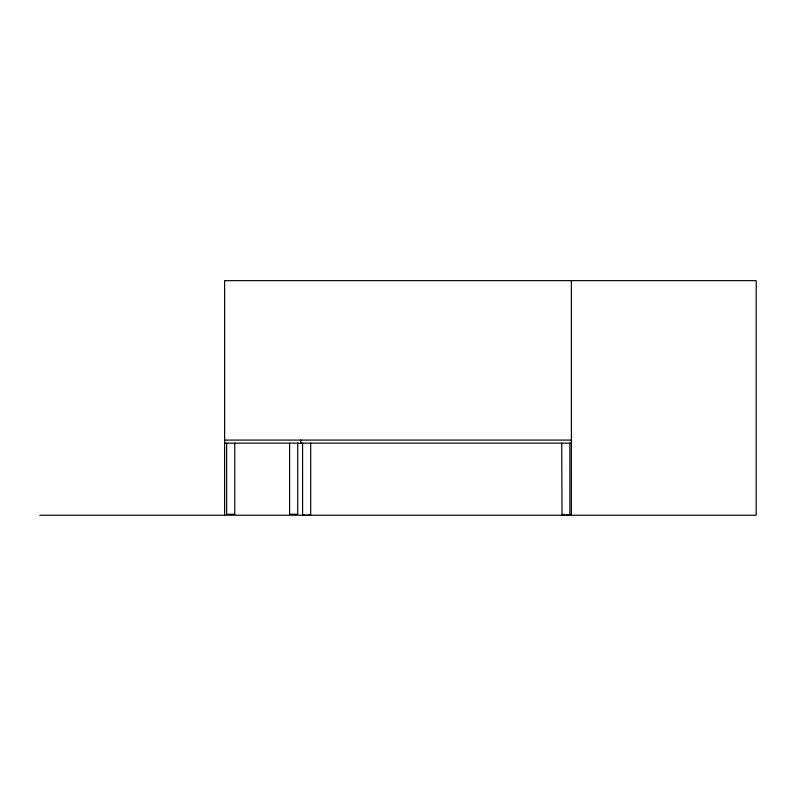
<?xml version="1.0" encoding="UTF-8"?>
<svg xmlns="http://www.w3.org/2000/svg" width="796" height="796" viewBox="0 0 796 796"><rect width="100%" height="100%" fill="white"/><g stroke="black" fill="none" stroke-linecap="round" stroke-linejoin="round"><path stroke-width="1.19" d="M562.653 515.231L561.807 515.33L568.364 515.241M562.026 515.33L561.737 443.133M567.667 515.34L569.846 515.231L569.866 443.133M302.579 443.133L302.579 515.33L305.147 515.34L310.689 515.231L310.699 443.133M310.251 515.33L309.515 515.33M303.485 515.231L304.42 515.33L303.764 515.33M224.611 440.089L571.389 440.089M224.611 443.133L571.389 443.133M234.75 514.256L226.661 514.256L226.641 443.133M289.615 514.256L297.704 514.256L297.724 443.133M566.921 515.221L569.578 515.231M39.8 515.231L756.2 515.231L756.2 280.66L224.611 280.66L224.611 515.231M563.936 515.33L562.404 515.231L564.304 515.241L563.24 515.34M567.299 515.32L568.026 515.33M571.389 280.66L571.389 515.231M300.769 440.089L300.769 443.133M289.605 443.133L289.605 514.256M234.77 443.133L234.77 514.256M310.042 515.231L308.868 515.241L310.042 515.33"/></g></svg>
